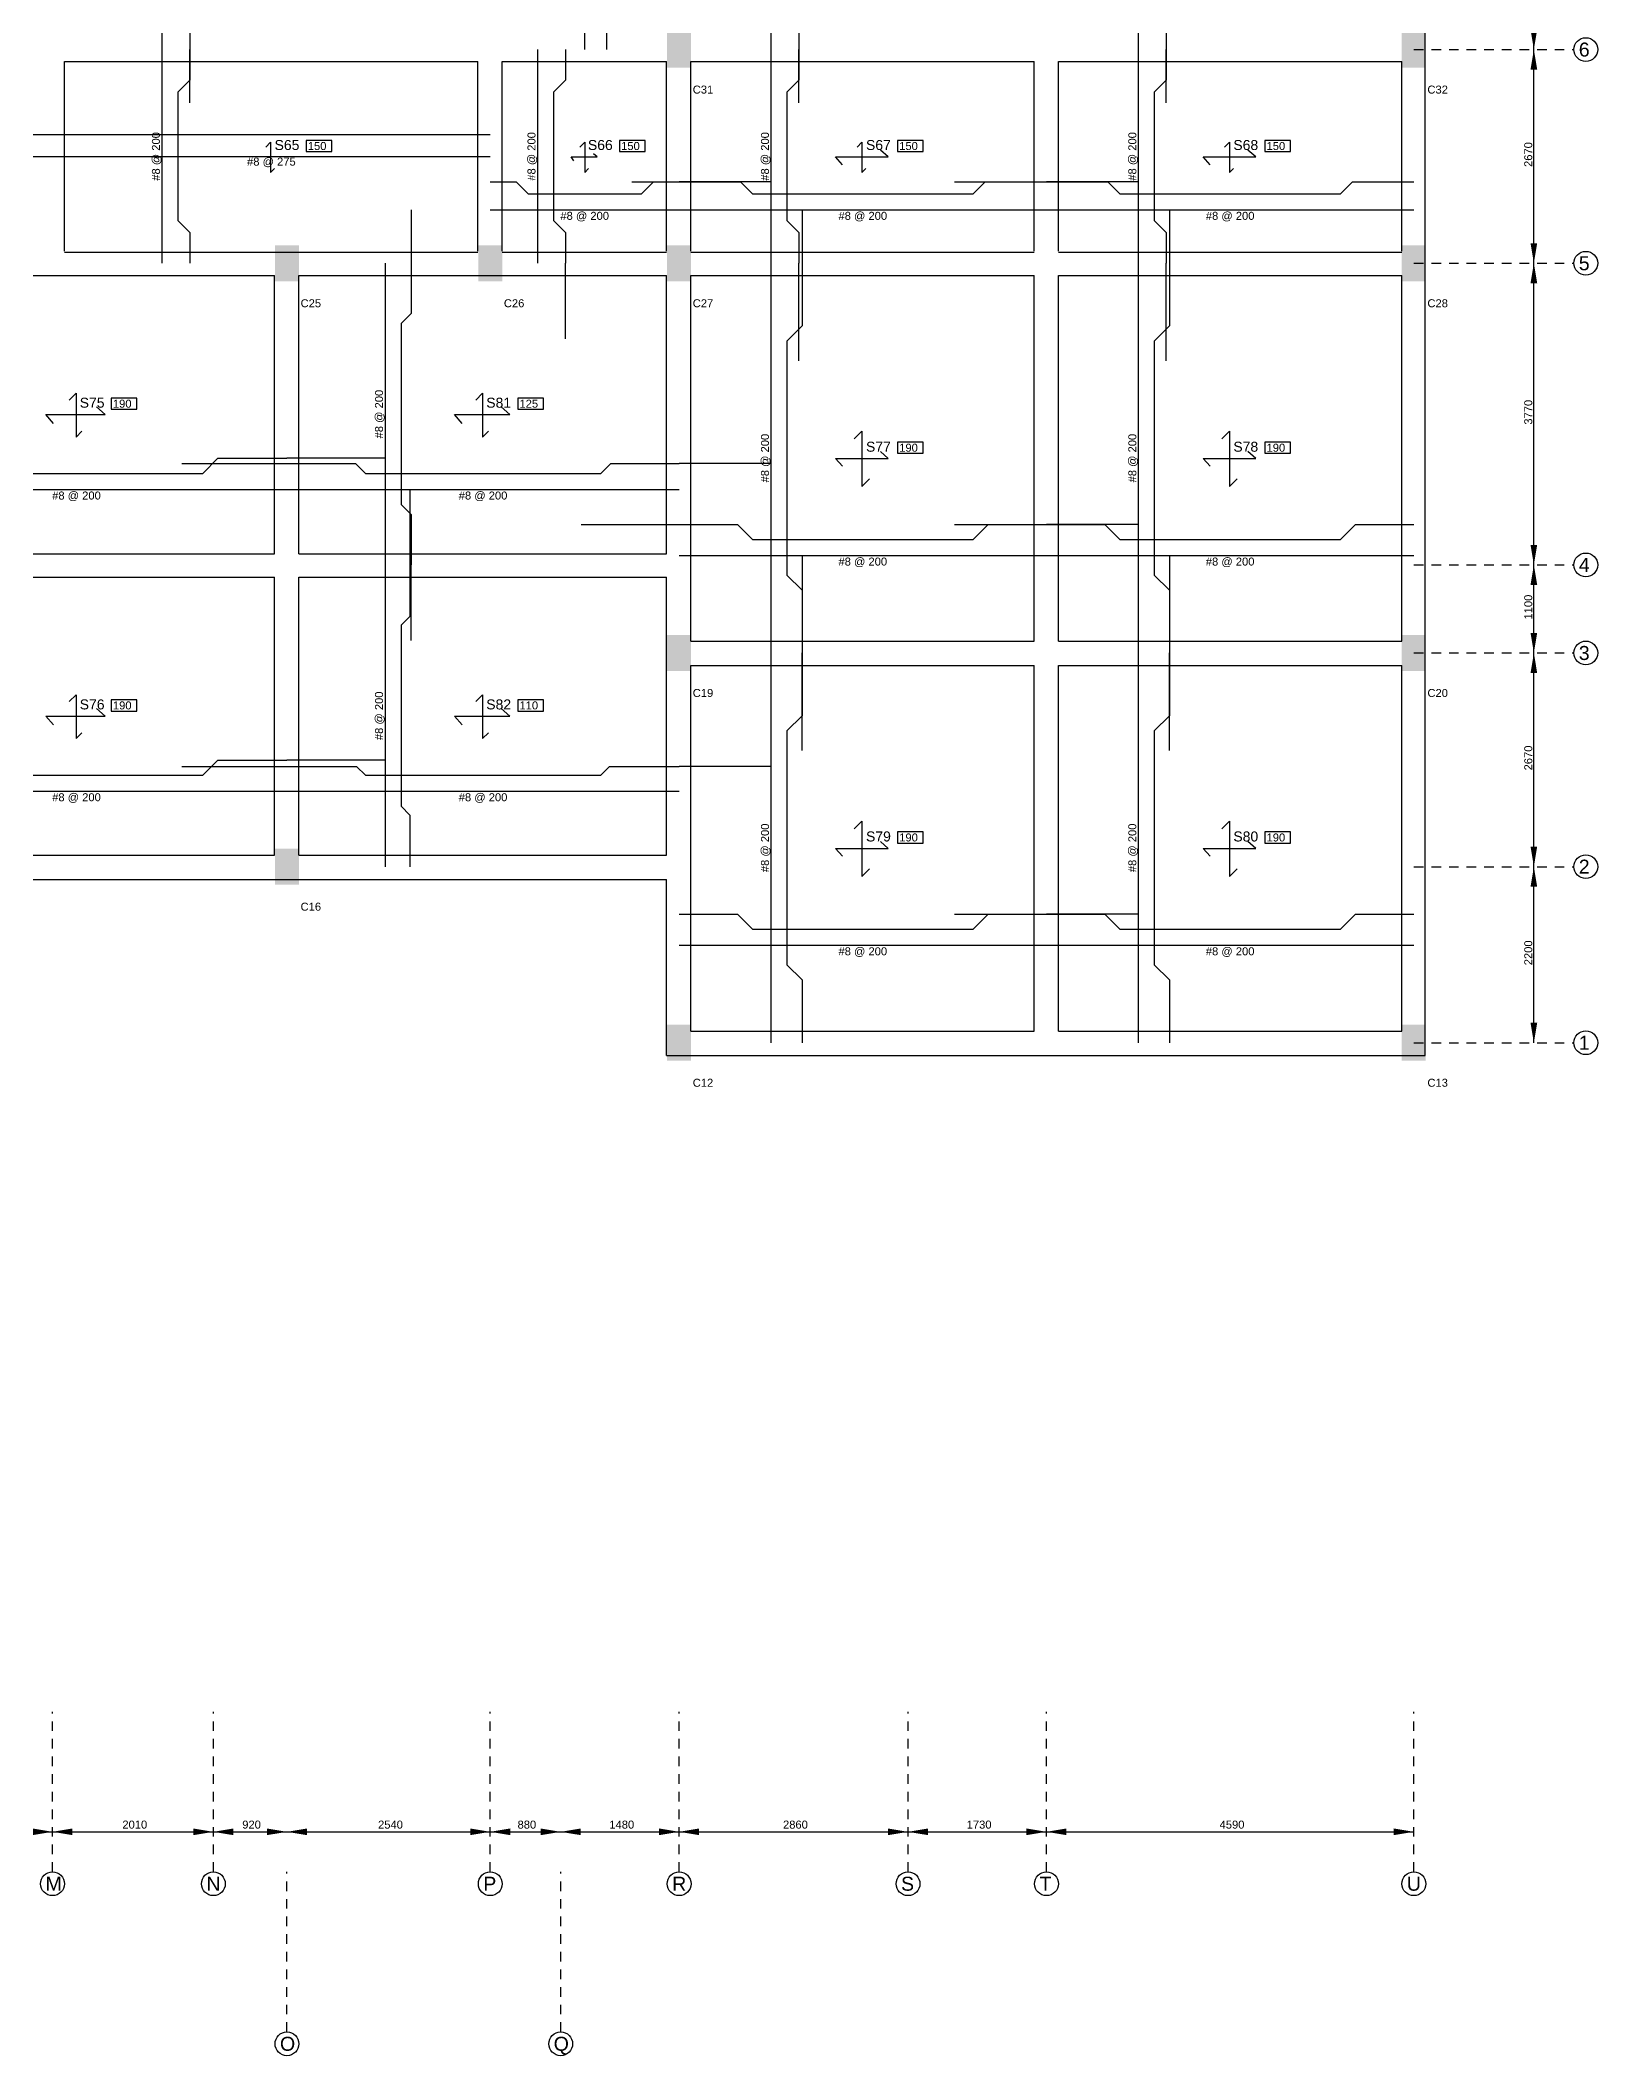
# Model space of a CAD drawing. Extents: x 26.9 to 91.8, y -5 to 59.7.
# Drawn here: x 48.4 to 67.86, y -5.05 to 20.14 of the extents above; entities that cross this region are included whole.
import ezdxf
from ezdxf.enums import TextEntityAlignment as Align

# ---------------------------------------------------------------- set-up
doc = ezdxf.new("R2010")
doc.units = 0
doc.linetypes.add('ACAD_ISO02W100', pattern=[15, 12, -3])
for name, color, linetype in [('CenterLine', 253, 'CONTINUOUS'), ('Column_Name', 4, 'CONTINUOUS'), ('Columns', 6, 'CONTINUOUS'), ('Grid_Dimension', 7, 'CONTINUOUS'), ('GridName', 7, 'CONTINUOUS'), ('Layout', 2, 'CONTINUOUS'), ('Reinforcement-Xdir', 1, 'CONTINUOUS'), ('Reinforcement-Ydir', 3, 'CONTINUOUS'), ('Slab_Icon', 6, 'CONTINUOUS'), ('Slab_Name', 4, 'CONTINUOUS'), ('Slab_Thick', 4, 'CONTINUOUS')]:
    doc.layers.add(name, color=color, linetype=linetype)
doc.styles.add('STRUDS_Arial', font='ARIAL.TTF', dxfattribs={"height": 0.04})
doc.styles.add('stylebar', font='ARIAL.TTF', dxfattribs={"height": 0.04})

msp = doc.modelspace()

# ---------------------------------------------------------------- linework, layer by layer
at = {"layer": 'CenterLine', "linetype": 'ACAD_ISO02W100', "ltscale": 0.01}
for p, q in [((65.558, 20.02), (67.558, 20.02)), ((65.558, 17.35), (67.558, 17.35)), ((65.558, 13.58), (67.558, 13.58)), ((65.558, 12.48), (67.558, 12.48)), ((65.558, 9.81), (67.558, 9.81)), ((65.558, 7.61), (67.558, 7.61)), ((48.548, -2.75), (48.548, -0.75)), ((50.558, -2.75), (50.558, -0.75)), ((54.018, -2.75), (54.018, -0.75)), ((56.378, -2.75), (56.378, -0.75)), ((59.238, -2.75), (59.238, -0.75)), ((60.968, -2.75), (60.968, -0.75)), ((65.558, -2.75), (65.558, -0.75)), ((51.478, -4.75), (51.478, -2.75)), ((54.898, -4.75), (54.898, -2.75))]:
    msp.add_line(p, q, dxfattribs=at)
at = {"layer": 'Columns'}
for points in [[(56.228, 19.795), (56.228, 20.245), (56.528, 19.795), (56.528, 20.245)], [(65.408, 19.795), (65.408, 20.245), (65.708, 19.795), (65.708, 20.245)], [(51.328, 17.125), (51.328, 17.575), (51.628, 17.125), (51.628, 17.575)], [(53.868, 17.125), (53.868, 17.575), (54.168, 17.125), (54.168, 17.575)], [(56.228, 17.125), (56.228, 17.575), (56.528, 17.125), (56.528, 17.575)], [(65.408, 17.125), (65.408, 17.575), (65.708, 17.125), (65.708, 17.575)], [(56.228, 12.255), (56.228, 12.705), (56.528, 12.255), (56.528, 12.705)], [(65.408, 12.255), (65.408, 12.705), (65.708, 12.255), (65.708, 12.705)], [(51.328, 9.585), (51.328, 10.035), (51.628, 9.585), (51.628, 10.035)], [(56.228, 7.385), (56.228, 7.835), (56.528, 7.385), (56.528, 7.835)], [(65.408, 7.385), (65.408, 7.835), (65.708, 7.385), (65.708, 7.835)]]:
    msp.add_solid(points, dxfattribs=at)
at = {"layer": 'Grid_Dimension'}
for p, q in [((67.058, 20.02), (67.058, 25.05)), ((67.058, 17.35), (67.058, 20.02)), ((67.058, 13.58), (67.058, 17.35)), ((67.058, 12.48), (67.058, 13.58)), ((67.058, 9.81), (67.058, 12.48)), ((67.058, 7.61), (67.058, 9.81)), ((46.218, -2.25), (48.548, -2.25)), ((48.548, -2.25), (50.558, -2.25)), ((50.558, -2.25), (51.478, -2.25)), ((51.478, -2.25), (54.018, -2.25)), ((54.018, -2.25), (54.898, -2.25)), ((54.898, -2.25), (56.378, -2.25)), ((56.378, -2.25), (59.238, -2.25)), ((59.238, -2.25), (60.968, -2.25)), ((60.968, -2.25), (65.558, -2.25))]:
    msp.add_line(p, q, dxfattribs=at)
for points in [[(67.058, 20.02), (67.0164, 20.27), (67.058, 20.02), (67.0996, 20.27)], [(67.058, 20.02), (67.0164, 19.77), (67.058, 20.02), (67.0996, 19.77)], [(67.058, 17.35), (67.0164, 17.6), (67.058, 17.35), (67.0996, 17.6)], [(67.058, 17.35), (67.0164, 17.1), (67.058, 17.35), (67.0996, 17.1)], [(67.058, 13.58), (67.0164, 13.83), (67.058, 13.58), (67.0996, 13.83)], [(67.058, 13.58), (67.0164, 13.33), (67.058, 13.58), (67.0996, 13.33)], [(67.058, 12.48), (67.0164, 12.73), (67.058, 12.48), (67.0996, 12.73)], [(67.058, 12.48), (67.0164, 12.23), (67.058, 12.48), (67.0996, 12.23)], [(67.058, 9.81), (67.0164, 10.06), (67.058, 9.81), (67.0996, 10.06)], [(67.058, 9.81), (67.0164, 9.56), (67.058, 9.81), (67.0996, 9.56)], [(67.058, 7.61), (67.0164, 7.86), (67.058, 7.61), (67.0996, 7.86)], [(48.548, -2.25), (48.298, -2.2084), (48.548, -2.25), (48.298, -2.2916)], [(48.548, -2.25), (48.798, -2.2084), (48.548, -2.25), (48.798, -2.2916)], [(50.558, -2.25), (50.308, -2.2084), (50.558, -2.25), (50.308, -2.2916)], [(50.558, -2.25), (50.808, -2.2084), (50.558, -2.25), (50.808, -2.2916)], [(51.478, -2.25), (51.228, -2.2084), (51.478, -2.25), (51.228, -2.2916)], [(51.478, -2.25), (51.728, -2.2084), (51.478, -2.25), (51.728, -2.2916)], [(54.018, -2.25), (53.768, -2.2084), (54.018, -2.25), (53.768, -2.2916)], [(54.018, -2.25), (54.268, -2.2084), (54.018, -2.25), (54.268, -2.2916)], [(54.898, -2.25), (54.648, -2.2084), (54.898, -2.25), (54.648, -2.2916)], [(54.898, -2.25), (55.148, -2.2084), (54.898, -2.25), (55.148, -2.2916)], [(56.378, -2.25), (56.128, -2.2084), (56.378, -2.25), (56.128, -2.2916)], [(56.378, -2.25), (56.628, -2.2084), (56.378, -2.25), (56.628, -2.2916)], [(59.238, -2.25), (58.988, -2.2084), (59.238, -2.25), (58.988, -2.2916)], [(59.238, -2.25), (59.488, -2.2084), (59.238, -2.25), (59.488, -2.2916)], [(60.968, -2.25), (60.718, -2.2084), (60.968, -2.25), (60.718, -2.2916)], [(60.968, -2.25), (61.218, -2.2084), (60.968, -2.25), (61.218, -2.2916)], [(65.558, -2.25), (65.308, -2.2084), (65.558, -2.25), (65.308, -2.2916)]]:
    msp.add_solid(points, dxfattribs=at)
at = {"layer": 'GridName'}
for centre in [(67.7068, 20.02), (67.7068, 17.35), (67.7068, 13.58), (67.7068, 12.48), (67.7068, 9.81), (67.7068, 7.61), (48.548, -2.8988), (50.558, -2.8988), (54.018, -2.8988), (56.378, -2.8988), (59.238, -2.8988), (60.968, -2.8988), (65.558, -2.8988), (51.478, -4.8987), (54.898, -4.8987)]:
    msp.add_circle(centre, 0.1487, dxfattribs=at)
at = {"layer": 'Layout'}
for p, q in [((65.6979, 19.8698), (65.6979, 25.1927)), ((65.6979, 17.1962), (65.6979, 20.1615)), ((48.6962, 19.8698), (53.8611, 19.8698)), ((48.6962, 17.5), (48.6962, 19.8698)), ((53.8611, 17.5), (53.8611, 19.8698)), ((54.1649, 19.8698), (56.2188, 19.8698)), ((54.1649, 17.5), (54.1649, 19.8698)), ((56.2188, 17.5), (56.2188, 19.8698)), ((56.5226, 19.8698), (60.8125, 19.8698)), ((56.5226, 17.5), (56.5226, 19.8698)), ((60.8125, 17.5), (60.8125, 19.8698)), ((61.1163, 19.8698), (65.4063, 19.8698)), ((61.1163, 17.5), (61.1163, 19.8698)), ((65.4063, 17.5), (65.4063, 19.8698)), ((48.6962, 17.4878), (51.625, 17.4878)), ((51.3212, 17.4878), (53.8611, 17.4878)), ((54.1649, 17.4878), (56.2188, 17.4878)), ((56.5226, 17.4878), (60.8125, 17.4878)), ((61.1163, 17.4878), (65.4063, 17.4878)), ((65.6979, 12.3229), (65.6979, 17.5)), ((46.3628, 17.1962), (48.6962, 17.1962)), ((48.3924, 17.1962), (51.3212, 17.1962)), ((51.3212, 13.7205), (51.3212, 17.1962)), ((51.625, 17.1962), (54.1649, 17.1962)), ((51.625, 13.7205), (51.625, 17.1962)), ((53.8611, 17.1962), (56.2188, 17.1962)), ((56.2188, 13.7205), (56.2188, 17.1962)), ((56.5226, 17.1962), (60.8125, 17.1962)), ((56.5226, 13.4288), (56.5226, 17.1962)), ((60.8125, 12.6267), (60.8125, 17.1962)), ((61.1163, 17.1962), (65.4063, 17.1962)), ((61.1163, 12.6267), (61.1163, 17.1962)), ((65.4063, 12.6267), (65.4063, 17.1962)), ((46.3628, 13.7205), (51.3212, 13.7205)), ((51.625, 13.7205), (56.2188, 13.7205)), ((56.5226, 12.6267), (56.5226, 13.7205)), ((46.3628, 13.4288), (51.3212, 13.4288)), ((51.3212, 12.4688), (51.3212, 13.4288)), ((51.625, 12.4688), (51.625, 13.4288)), ((51.625, 13.4288), (56.2188, 13.4288)), ((56.2188, 12.3229), (56.2188, 13.4288)), ((56.2188, 9.9531), (56.2188, 12.6267)), ((56.5226, 12.6267), (60.8125, 12.6267)), ((61.1163, 12.6267), (65.4063, 12.6267)), ((65.6979, 7.4497), (65.6979, 12.6267)), ((51.3212, 9.9531), (51.3212, 12.4688)), ((51.625, 9.9531), (51.625, 12.4688)), ((56.5226, 12.3229), (60.8125, 12.3229)), ((56.5226, 9.6493), (56.5226, 12.3229)), ((60.8125, 7.7535), (60.8125, 12.3229)), ((61.1163, 12.3229), (65.4063, 12.3229)), ((61.1163, 7.7535), (61.1163, 12.3229)), ((65.4063, 7.7535), (65.4063, 12.3229)), ((46.3628, 9.9531), (51.3212, 9.9531)), ((51.625, 9.9531), (56.2188, 9.9531)), ((56.5226, 7.7535), (56.5226, 9.9531)), ((46.059, 9.6493), (51.625, 9.6493)), ((51.3212, 9.6493), (56.2188, 9.6493)), ((56.2188, 7.4497), (56.2188, 9.6493)), ((56.5226, 7.7535), (60.8125, 7.7535)), ((61.1163, 7.7535), (65.4063, 7.7535)), ((56.2188, 7.4497), (61.1163, 7.4497)), ((60.8125, 7.4497), (65.6979, 7.4497))]:
    msp.add_line(p, q, dxfattribs=at)
at = {"layer": 'Reinforcement-Xdir'}
for p, q in [((49.9155, 25.05), (49.9155, 20.02)), ((57.8755, 21.2775), (57.8755, 20.02)), ((62.4655, 21.2775), (62.4655, 20.02)), ((50.2655, 20.876), (50.2655, 20.02)), ((49.9155, 20.02), (49.9155, 17.35)), ((50.2655, 19.3525), (50.2655, 20.02)), ((50.2655, 20.02), (50.2655, 19.636)), ((57.5255, 20.02), (57.5255, 17.35)), ((57.8755, 20.02), (57.8755, 19.636)), ((62.1155, 20.02), (62.1155, 17.35)), ((62.4655, 20.02), (62.4655, 19.636)), ((50.2655, 19.636), (50.1155, 19.486)), ((50.1155, 19.486), (50.1155, 17.884)), ((57.8755, 19.636), (57.7255, 19.486)), ((57.7255, 19.486), (57.7255, 17.884)), ((62.4655, 19.636), (62.3155, 19.486)), ((62.3155, 19.486), (62.3155, 17.884)), ((54.018, 18.3675), (54.018, 18.3675)), ((54.018, 18.3675), (54.34, 18.3675)), ((54.34, 18.3675), (54.49, 18.2175)), ((54.49, 18.2175), (55.906, 18.2175)), ((55.906, 18.2175), (56.056, 18.3675)), ((56.056, 18.3675), (56.378, 18.3675)), ((57.5255, 18.3675), (56.378, 18.3675)), ((50.1155, 17.884), (50.2655, 17.734)), ((53.028, 18.0175), (53.028, 17.35)), ((54.018, 18.0175), (56.378, 18.0175)), ((57.7255, 17.884), (57.8755, 17.734)), ((62.3155, 17.884), (62.4655, 17.734)), ((50.2655, 17.734), (50.2655, 17.35)), ((57.8755, 17.734), (57.8755, 17.35)), ((62.4655, 17.734), (62.4655, 17.35)), ((50.2655, 17.35), (50.2655, 17.35)), ((50.2655, 17.35), (50.2655, 17.35)), ((52.703, 17.35), (52.703, 13.58)), ((53.028, 17.35), (53.028, 16.721)), ((57.8755, 16.1325), (57.8755, 17.35)), ((62.4655, 16.1325), (62.4655, 17.35)), ((53.028, 16.721), (52.903, 16.596)), ((52.903, 16.596), (52.903, 14.334)), ((53.013, 14.5225), (53.013, 13.58)), ((52.903, 14.334), (53.028, 14.209)), ((53.028, 14.209), (53.028, 13.58)), ((55.153, 14.0875), (56.378, 14.0875)), ((56.378, 14.0875), (57.106, 14.0875)), ((57.106, 14.0875), (57.296, 13.8975)), ((57.296, 13.8975), (60.05, 13.8975)), ((59.8205, 14.0875), (60.968, 14.0875)), ((60.05, 13.8975), (60.24, 14.0875)), ((60.24, 14.0875), (60.968, 14.0875)), ((62.1155, 14.0875), (60.968, 14.0875)), ((60.968, 14.0875), (61.696, 14.0875)), ((61.696, 14.0875), (61.886, 13.8975)), ((61.886, 13.8975), (64.64, 13.8975)), ((64.64, 13.8975), (64.83, 14.0875)), ((64.83, 14.0875), (65.558, 14.0875)), ((65.558, 14.0875), (65.558, 14.0875)), ((56.378, 13.6975), (60.968, 13.6975)), ((60.968, 13.6975), (65.558, 13.6975)), ((52.703, 13.58), (52.703, 9.81)), ((53.013, 13.58), (53.013, 12.936)), ((53.028, 12.6375), (53.028, 13.58)), ((53.013, 12.936), (52.903, 12.826)), ((52.903, 12.826), (52.903, 10.564)), ((52.903, 10.564), (53.013, 10.454)), ((53.013, 10.454), (53.013, 9.81)), ((53.013, 9.81), (53.013, 9.81)), ((56.378, 9.2175), (56.378, 9.2175)), ((56.378, 9.2175), (57.106, 9.2175)), ((57.106, 9.2175), (57.296, 9.0275)), ((59.8205, 9.2175), (60.968, 9.2175)), ((60.05, 9.0275), (60.24, 9.2175)), ((60.24, 9.2175), (60.968, 9.2175)), ((62.1155, 9.2175), (60.968, 9.2175)), ((60.968, 9.2175), (61.696, 9.2175)), ((61.696, 9.2175), (61.886, 9.0275)), ((64.64, 9.0275), (64.83, 9.2175)), ((64.83, 9.2175), (65.558, 9.2175)), ((65.558, 9.2175), (65.558, 9.2175)), ((56.378, 8.8275), (60.968, 8.8275)), ((57.296, 9.0275), (60.05, 9.0275)), ((60.968, 8.8275), (65.558, 8.8275)), ((61.886, 9.0275), (64.64, 9.0275))]:
    msp.add_line(p, q, dxfattribs=at)
at = {"layer": 'Reinforcement-Ydir'}
for p, q in [((55.198, 20.02), (55.198, 25.05)), ((55.473, 20.02), (55.473, 25.05)), ((57.5255, 25.05), (57.5255, 20.02)), ((62.1155, 25.05), (62.1155, 20.02)), ((57.8755, 20.876), (57.8755, 20.02)), ((62.4655, 20.876), (62.4655, 20.02)), ((54.608, 20.02), (54.608, 17.35)), ((54.958, 20.02), (54.958, 20.02)), ((54.958, 20.02), (54.958, 19.636)), ((57.8755, 19.3525), (57.8755, 20.02)), ((62.4655, 19.3525), (62.4655, 20.02)), ((54.958, 19.636), (54.808, 19.486)), ((54.808, 19.486), (54.808, 17.884)), ((43.078, 18.96), (48.548, 18.96)), ((48.548, 18.96), (54.018, 18.96)), ((43.078, 18.685), (48.548, 18.685)), ((48.548, 18.685), (54.018, 18.685)), ((55.788, 18.3675), (56.378, 18.3675)), ((56.378, 18.3675), (57.146, 18.3675)), ((57.146, 18.3675), (57.296, 18.2175)), ((57.296, 18.2175), (60.05, 18.2175)), ((59.8205, 18.3675), (60.968, 18.3675)), ((60.05, 18.2175), (60.2, 18.3675)), ((60.2, 18.3675), (60.968, 18.3675)), ((62.1155, 18.3675), (60.968, 18.3675)), ((60.968, 18.3675), (61.736, 18.3675)), ((61.736, 18.3675), (61.886, 18.2175)), ((61.886, 18.2175), (64.64, 18.2175)), ((64.64, 18.2175), (64.79, 18.3675)), ((64.79, 18.3675), (65.558, 18.3675)), ((65.558, 18.3675), (65.558, 18.3675)), ((54.808, 17.884), (54.958, 17.734)), ((56.378, 18.0175), (60.968, 18.0175)), ((57.9155, 18.0175), (57.9155, 17.35)), ((60.968, 18.0175), (65.558, 18.0175)), ((62.5055, 18.0175), (62.5055, 17.35)), ((54.958, 17.734), (54.958, 17.35)), ((54.958, 16.4075), (54.958, 17.35)), ((57.5255, 17.35), (57.5255, 12.48)), ((57.9155, 17.35), (57.9155, 16.566)), ((62.1155, 17.35), (62.1155, 12.48)), ((62.5055, 17.35), (62.5055, 16.566)), ((57.9155, 16.566), (57.7255, 16.376)), ((57.7255, 16.376), (57.7255, 13.454)), ((62.5055, 16.566), (62.3155, 16.376)), ((62.3155, 16.376), (62.3155, 13.454)), ((50.426, 14.7225), (50.616, 14.9125)), ((50.616, 14.9125), (51.478, 14.9125)), ((52.703, 14.9125), (51.478, 14.9125)), ((47.27, 14.7225), (50.426, 14.7225)), ((50.163, 14.8475), (51.478, 14.8475)), ((51.478, 14.8475), (52.333, 14.8475)), ((52.333, 14.8475), (52.458, 14.7225)), ((52.458, 14.7225), (55.398, 14.7225)), ((55.398, 14.7225), (55.523, 14.8475)), ((55.523, 14.8475), (56.378, 14.8475)), ((57.5255, 14.8475), (56.378, 14.8475)), ((46.218, 14.5225), (51.478, 14.5225)), ((51.478, 14.5225), (56.378, 14.5225)), ((57.9155, 13.6975), (57.9155, 12.48)), ((62.5055, 13.6975), (62.5055, 12.48)), ((57.7255, 13.454), (57.9155, 13.264)), ((62.3155, 13.454), (62.5055, 13.264)), ((57.9155, 13.264), (57.9155, 12.48)), ((62.5055, 13.264), (62.5055, 12.48)), ((57.5255, 12.48), (57.5255, 7.61)), ((57.9155, 11.2625), (57.9155, 12.48)), ((57.9155, 12.48), (57.9155, 11.696)), ((62.1155, 12.48), (62.1155, 7.61)), ((62.5055, 11.2625), (62.5055, 12.48)), ((62.5055, 12.48), (62.5055, 11.696)), ((57.9155, 11.696), (57.7255, 11.506)), ((62.5055, 11.696), (62.3155, 11.506)), ((57.7255, 11.506), (57.7255, 8.584)), ((62.3155, 11.506), (62.3155, 8.584)), ((50.426, 10.9525), (50.616, 11.1425)), ((50.616, 11.1425), (51.478, 11.1425)), ((52.703, 11.1425), (51.478, 11.1425)), ((47.27, 10.9525), (50.426, 10.9525)), ((50.163, 11.0625), (51.478, 11.0625)), ((51.478, 11.0625), (52.348, 11.0625)), ((52.348, 11.0625), (52.458, 10.9525)), ((52.458, 10.9525), (55.398, 10.9525)), ((55.398, 10.9525), (55.508, 11.0625)), ((55.508, 11.0625), (56.378, 11.0625)), ((57.5255, 11.0625), (56.378, 11.0625)), ((46.218, 10.7525), (51.478, 10.7525)), ((51.478, 10.7525), (56.378, 10.7525)), ((57.7255, 8.584), (57.9155, 8.394)), ((62.3155, 8.584), (62.5055, 8.394)), ((57.9155, 8.394), (57.9155, 7.61)), ((62.5055, 8.394), (62.5055, 7.61)), ((57.9155, 7.61), (57.9155, 7.61)), ((62.5055, 7.61), (62.5055, 7.61))]:
    msp.add_line(p, q, dxfattribs=at)
at = {"layer": 'Slab_Icon'}
for p, q in [((51.2118, 18.8003), (51.2726, 18.8611)), ((51.2726, 18.8611), (51.2726, 18.4844)), ((55.0642, 18.6302), (55.0278, 18.6788)), ((55.0278, 18.6788), (55.3559, 18.6788)), ((55.1372, 18.8003), (55.1979, 18.8611)), ((55.1979, 18.8611), (55.1979, 18.4844)), ((55.3559, 18.6788), (55.3073, 18.7153)), ((58.4184, 18.5816), (58.3333, 18.6788)), ((58.3333, 18.6788), (58.9896, 18.6788)), ((58.6007, 18.8003), (58.6615, 18.8611)), ((58.6615, 18.8611), (58.6615, 18.4844)), ((58.9896, 18.6788), (58.8924, 18.7639)), ((63.0122, 18.5816), (62.9271, 18.6788)), ((62.9271, 18.6788), (63.5833, 18.6788)), ((63.1944, 18.8003), (63.2552, 18.8611)), ((63.2552, 18.8611), (63.2552, 18.4844)), ((63.5833, 18.6788), (63.4861, 18.7639)), ((51.2726, 18.4844), (51.3212, 18.533)), ((55.1979, 18.4844), (55.2465, 18.533)), ((58.6615, 18.4844), (58.7101, 18.533)), ((63.2552, 18.4844), (63.3038, 18.533)), ((48.7569, 15.6406), (48.842, 15.7257)), ((48.842, 15.7257), (48.842, 15.1788)), ((53.8368, 15.6406), (53.9219, 15.7257)), ((53.9219, 15.7257), (53.9219, 15.1788)), ((48.5625, 15.349), (48.4653, 15.4583)), ((48.4653, 15.4583), (49.2066, 15.4583)), ((49.2066, 15.4583), (49.0972, 15.5556)), ((53.6667, 15.349), (53.5694, 15.4583)), ((53.5694, 15.4583), (54.2622, 15.4583)), ((54.2622, 15.4583), (54.1528, 15.5556)), ((48.842, 15.1788), (48.9149, 15.2517)), ((53.9219, 15.1788), (53.9948, 15.2517)), ((58.5642, 15.1545), (58.6615, 15.2517)), ((58.6615, 15.2517), (58.6615, 14.559)), ((63.158, 15.1545), (63.2552, 15.2517)), ((63.2552, 15.2517), (63.2552, 14.559)), ((58.4184, 14.8142), (58.3333, 14.9115)), ((58.3333, 14.9115), (58.9896, 14.9115)), ((58.9896, 14.9115), (58.8924, 14.9965)), ((63.0122, 14.8142), (62.9271, 14.9115)), ((62.9271, 14.9115), (63.5833, 14.9115)), ((63.5833, 14.9115), (63.4861, 14.9965)), ((58.6615, 14.559), (58.7587, 14.6563)), ((63.2552, 14.559), (63.3524, 14.6563)), ((48.7569, 11.8733), (48.842, 11.9583)), ((48.842, 11.9583), (48.842, 11.4115)), ((53.8368, 11.8733), (53.9219, 11.9583)), ((53.9219, 11.9583), (53.9219, 11.4115)), ((48.5625, 11.5816), (48.4653, 11.691)), ((48.4653, 11.691), (49.2066, 11.691)), ((49.2066, 11.691), (49.0972, 11.7882)), ((53.6667, 11.5816), (53.5694, 11.691)), ((53.5694, 11.691), (54.2622, 11.691)), ((54.2622, 11.691), (54.1528, 11.7882)), ((48.842, 11.4115), (48.9149, 11.4844)), ((53.9219, 11.4115), (53.9948, 11.4844)), ((58.5642, 10.2813), (58.6615, 10.3785)), ((58.6615, 10.3785), (58.6615, 9.6858)), ((63.158, 10.2813), (63.2552, 10.3785)), ((63.2552, 10.3785), (63.2552, 9.6858)), ((58.9896, 10.0382), (58.8924, 10.1233)), ((63.5833, 10.0382), (63.4861, 10.1233)), ((58.4184, 9.941), (58.3333, 10.0382)), ((58.3333, 10.0382), (58.9896, 10.0382)), ((63.0122, 9.941), (62.9271, 10.0382)), ((62.9271, 10.0382), (63.5833, 10.0382)), ((58.6615, 9.6858), (58.7587, 9.783)), ((63.2552, 9.6858), (63.3524, 9.783))]:
    msp.add_line(p, q, dxfattribs=at)
at = {"layer": 'Slab_Thick'}
for p, q in [((52.038, 18.885), (51.718, 18.885)), ((51.718, 18.885), (51.718, 18.745)), ((51.718, 18.745), (52.038, 18.745)), ((52.038, 18.745), (52.038, 18.885)), ((55.953, 18.885), (55.633, 18.885)), ((55.633, 18.885), (55.633, 18.745)), ((55.633, 18.745), (55.953, 18.745)), ((55.953, 18.745), (55.953, 18.885)), ((59.428, 18.885), (59.108, 18.885)), ((59.108, 18.885), (59.108, 18.745)), ((59.108, 18.745), (59.428, 18.745)), ((59.428, 18.745), (59.428, 18.885)), ((64.018, 18.885), (63.698, 18.885)), ((63.698, 18.885), (63.698, 18.745)), ((63.698, 18.745), (64.018, 18.745)), ((64.018, 18.745), (64.018, 18.885)), ((49.603, 15.665), (49.283, 15.665)), ((49.283, 15.665), (49.283, 15.525)), ((49.603, 15.525), (49.603, 15.665)), ((54.683, 15.665), (54.363, 15.665)), ((54.363, 15.665), (54.363, 15.525)), ((54.683, 15.525), (54.683, 15.665)), ((49.283, 15.525), (49.603, 15.525)), ((54.363, 15.525), (54.683, 15.525)), ((59.428, 15.115), (59.108, 15.115)), ((59.108, 15.115), (59.108, 14.975)), ((59.428, 14.975), (59.428, 15.115)), ((64.018, 15.115), (63.698, 15.115)), ((63.698, 15.115), (63.698, 14.975)), ((64.018, 14.975), (64.018, 15.115)), ((59.108, 14.975), (59.428, 14.975)), ((63.698, 14.975), (64.018, 14.975)), ((49.603, 11.895), (49.283, 11.895)), ((49.283, 11.895), (49.283, 11.755)), ((49.603, 11.755), (49.603, 11.895)), ((54.683, 11.895), (54.363, 11.895)), ((54.363, 11.895), (54.363, 11.755)), ((54.683, 11.755), (54.683, 11.895)), ((49.283, 11.755), (49.603, 11.755)), ((54.363, 11.755), (54.683, 11.755)), ((59.428, 10.245), (59.108, 10.245)), ((59.108, 10.245), (59.108, 10.105)), ((59.108, 10.105), (59.428, 10.105)), ((59.428, 10.105), (59.428, 10.245)), ((64.018, 10.245), (63.698, 10.245)), ((63.698, 10.245), (63.698, 10.105)), ((63.698, 10.105), (64.018, 10.105)), ((64.018, 10.105), (64.018, 10.245))]:
    msp.add_line(p, q, dxfattribs=at)

# ---------------------------------------------------------------- texts
at = {"layer": 'Column_Name', "style": 'STRUDS_Arial'}
for s, p in [('C31', (56.548, 19.47)), ('C32', (65.728, 19.47)), ('C25', (51.648, 16.8)), ('C26', (54.188, 16.8)), ('C27', (56.548, 16.8)), ('C28', (65.728, 16.8)), ('C19', (56.548, 11.93)), ('C20', (65.728, 11.93)), ('C16', (51.648, 9.26)), ('C12', (56.548, 7.06)), ('C13', (65.728, 7.06))]:
    msp.add_text(s, height=0.1, dxfattribs=at).set_placement(p)
at = {"layer": 'Grid_Dimension', "style": 'stylebar'}
for s, p in [('2670', (67.038, 18.553)), ('3770', (67.038, 15.333)), ('1100', (67.038, 12.898)), ('2670', (67.038, 11.013)), ('2200', (67.038, 8.578))]:
    msp.add_text(s, height=0.1, rotation=90, dxfattribs=at).set_placement(p)
for s, p in [('2010', (49.421, -2.21)), ('920', (50.919, -2.21)), ('2540', (52.616, -2.21)), ('880', (54.359, -2.21)), ('1480', (55.506, -2.21)), ('2860', (57.676, -2.21)), ('1730', (59.971, -2.21)), ('4590', (63.131, -2.21))]:
    msp.add_text(s, height=0.1, dxfattribs=at).set_placement(p)
at = {"layer": 'GridName', "style": 'STRUDS_Arial'}
for s, p in [('6', (67.6193, 19.9325)), ('5', (67.6193, 17.2625)), ('4', (67.6193, 13.4925)), ('3', (67.6193, 12.3925)), ('2', (67.6193, 9.7225)), ('1', (67.6193, 7.5225)), ('M', (48.4605, -2.9863)), ('N', (50.4705, -2.9863)), ('P', (53.9305, -2.9863)), ('R', (56.2905, -2.9863)), ('S', (59.1505, -2.9863)), ('T', (60.8805, -2.9863)), ('U', (65.4705, -2.9863)), ('O', (51.3905, -4.9863)), ('Q', (54.8105, -4.9863))]:
    msp.add_text(s, height=0.175, dxfattribs=at).set_placement(p)
at = {"layer": 'Reinforcement-Xdir', "style": 'STRUDS_Arial'}
for p in [(49.8905, 18.685), (57.5005, 18.685), (62.0905, 18.685), (52.678, 15.465), (52.678, 11.695)]:
    msp.add_text('#8 @ 200', height=0.1, rotation=90, dxfattribs=at).set_placement(p, align=Align.CENTER)
for p in [(55.198, 17.8925), (58.673, 13.5725), (63.263, 13.5725), (58.673, 8.7025), (63.263, 8.7025)]:
    msp.add_text('#8 @ 200', height=0.1, dxfattribs=at).set_placement(p, align=Align.CENTER)
at = {"layer": 'Reinforcement-Ydir', "style": 'STRUDS_Arial'}
for p in [(54.583, 18.685), (57.5005, 14.915), (62.0905, 14.915), (57.5005, 10.045), (62.0905, 10.045)]:
    msp.add_text('#8 @ 200', height=0.1, rotation=90, dxfattribs=at).set_placement(p, align=Align.CENTER)
for s, p in [('#8 @ 275', (51.283, 18.57)), ('#8 @ 200', (58.673, 17.8925)), ('#8 @ 200', (63.263, 17.8925)), ('#8 @ 200', (48.848, 14.3975)), ('#8 @ 200', (53.928, 14.3975)), ('#8 @ 200', (48.848, 10.6275)), ('#8 @ 200', (53.928, 10.6275))]:
    msp.add_text(s, height=0.1, dxfattribs=at).set_placement(p, align=Align.CENTER)
at = {"layer": 'Slab_Name', "style": 'STRUDS_Arial'}
for s, p in [('S65', (51.323, 18.765)), ('S66', (55.238, 18.765)), ('S67', (58.713, 18.765)), ('S68', (63.303, 18.765)), ('S75', (48.888, 15.545)), ('S81', (53.968, 15.545)), ('S77', (58.713, 14.995)), ('S78', (63.303, 14.995)), ('S76', (48.888, 11.775)), ('S82', (53.968, 11.775)), ('S79', (58.713, 10.125)), ('S80', (63.303, 10.125))]:
    msp.add_text(s, height=0.125, dxfattribs=at).set_placement(p)
at = {"layer": 'Slab_Thick', "style": 'STRUDS_Arial'}
for s, p in [('150', (51.738, 18.765)), ('150', (55.653, 18.765)), ('150', (59.128, 18.765)), ('150', (63.718, 18.765)), ('190', (49.303, 15.545)), ('125', (54.383, 15.545)), ('190', (59.128, 14.995)), ('190', (63.718, 14.995)), ('190', (49.303, 11.775)), ('110', (54.383, 11.775)), ('190', (59.128, 10.125)), ('190', (63.718, 10.125))]:
    msp.add_text(s, height=0.1, dxfattribs=at).set_placement(p)

doc.saveas('drawing.dxf')
